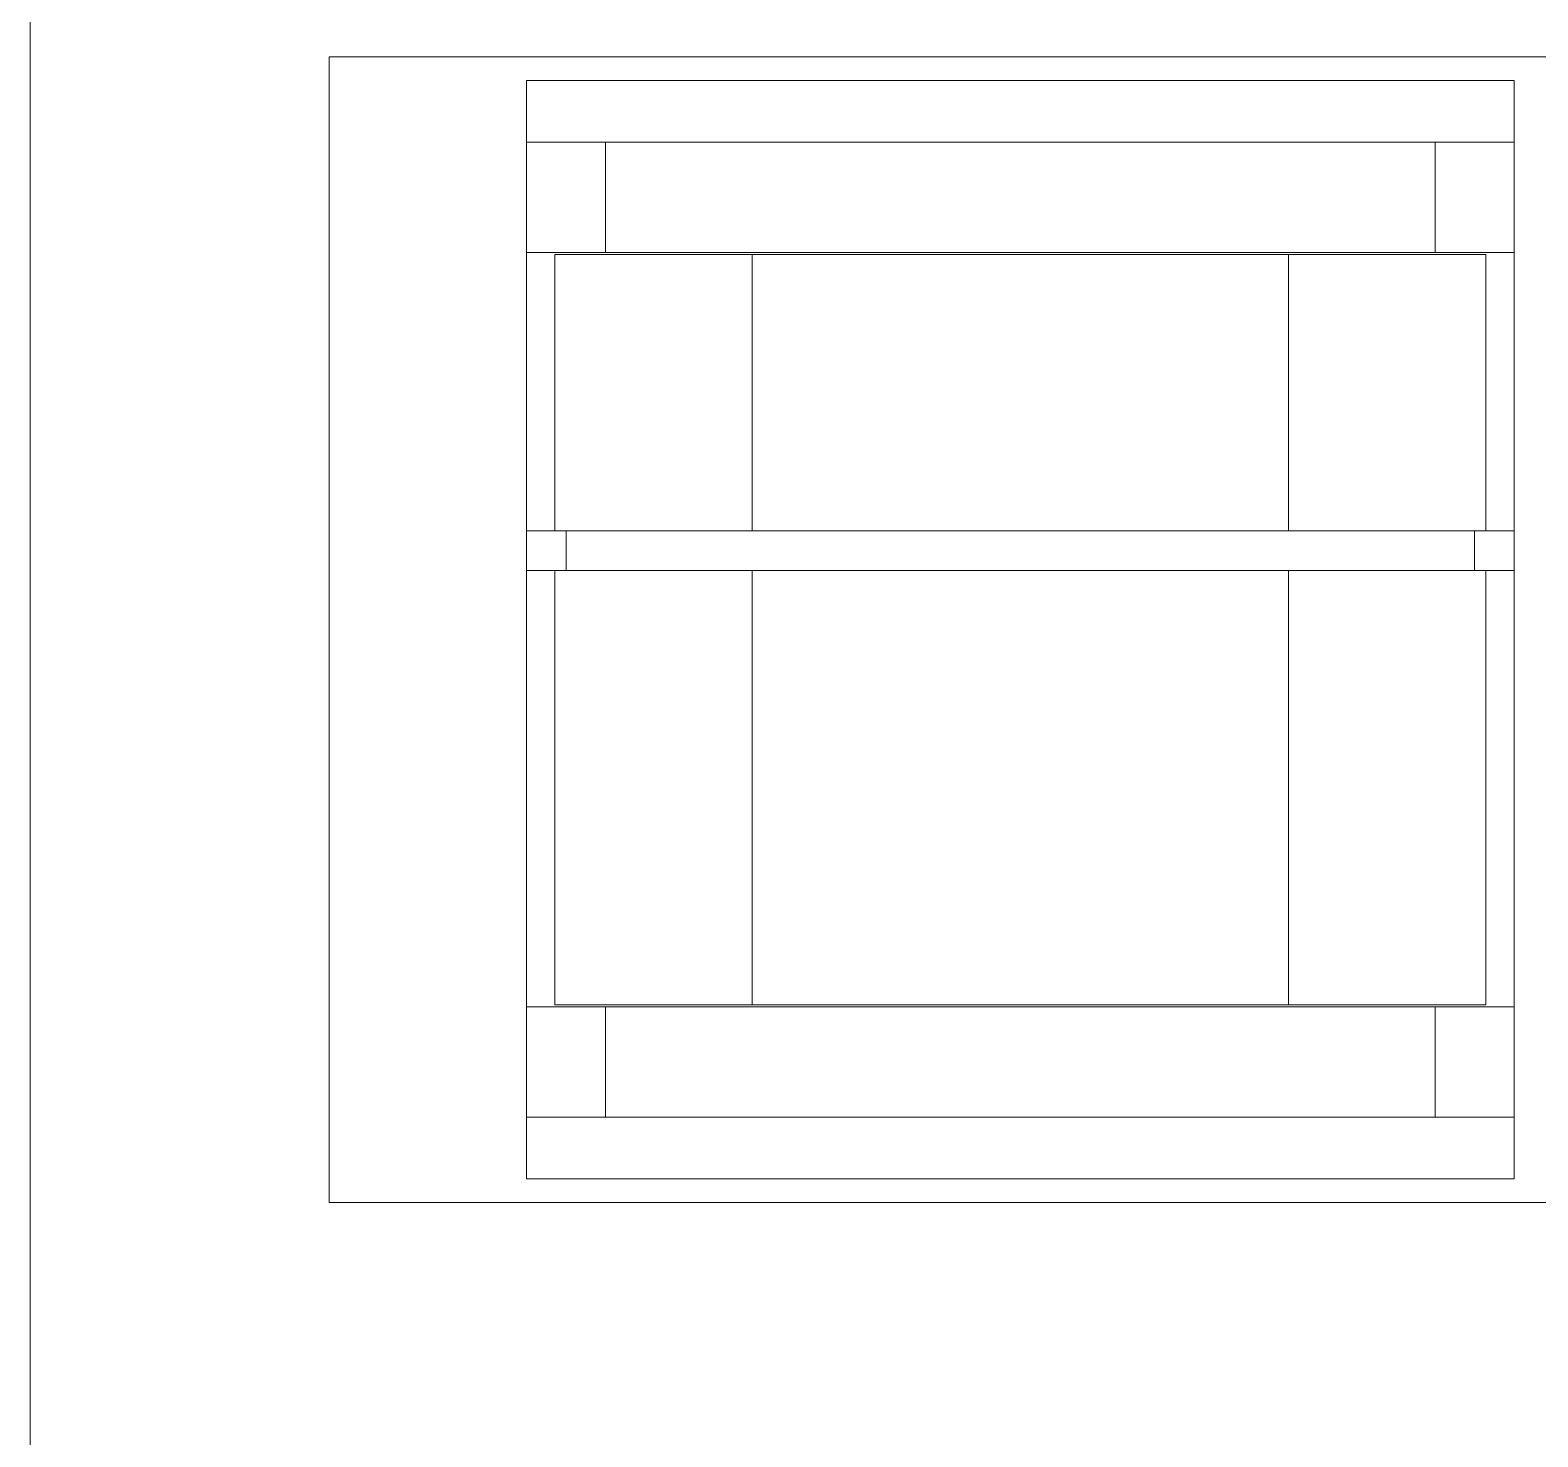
# Model space of a CAD drawing. Header units: millimetres. Extents: x -118 to 1430, y 370 to 641.
# Drawn here: x -71.47 to -33.3, y 498.75 to 534.36 of the extents above; entities that cross this region are included whole.
import ezdxf

# ---------------------------------------------------------------- set-up
doc = ezdxf.new("R2010")
doc.units = ezdxf.units.MM
doc.layers.add('TANGENT EDGES', color=7, linetype='Continuous', lineweight=0)
doc.layers.add('VISIBLE', color=7, linetype='Continuous', lineweight=0)

msp = doc.modelspace()

# ---------------------------------------------------------------- linework, layer by layer
at = {"layer": 'TANGENT EDGES'}
for p, q in [((-56.904, 528.735), (-56.904, 531.526)), ((-35.904, 528.735), (-35.904, 531.526)), ((-53.191, 521.685), (-53.191, 528.685)), ((-39.618, 521.685), (-39.618, 528.685)), ((-57.904, 521.685), (-57.904, 520.685)), ((-34.904, 521.685), (-34.904, 520.685)), ((-53.191, 509.685), (-53.191, 520.685)), ((-39.618, 509.685), (-39.618, 520.685)), ((-56.904, 509.635), (-56.904, 506.845)), ((-35.904, 509.635), (-35.904, 506.845))]:
    msp.add_line(p, q, dxfattribs=at)
at = {"layer": 'VISIBLE'}
for p, q in [((-71.47, 466.97), (-71.47, 553.57)), ((-63.904, 533.685), (-28.904, 533.685)), ((-63.904, 504.685), (-63.904, 533.685)), ((-58.904, 533.085), (-33.904, 533.085)), ((-58.904, 531.526), (-58.904, 533.085)), ((-33.904, 533.085), (-33.904, 531.526)), ((-58.904, 528.735), (-58.904, 531.526)), ((-56.904, 531.526), (-58.904, 531.526)), ((-35.904, 531.526), (-56.904, 531.526)), ((-35.904, 531.526), (-33.904, 531.526)), ((-33.904, 528.735), (-33.904, 531.526)), ((-58.904, 521.685), (-58.904, 528.735)), ((-56.904, 528.735), (-58.904, 528.735)), ((-53.191, 528.685), (-58.191, 528.685)), ((-58.191, 521.685), (-58.191, 528.685)), ((-35.904, 528.735), (-56.904, 528.735)), ((-39.618, 528.685), (-53.191, 528.685)), ((-39.618, 528.685), (-34.618, 528.685)), ((-35.904, 528.735), (-33.904, 528.735)), ((-34.618, 521.685), (-34.618, 528.685)), ((-33.904, 528.735), (-33.904, 521.685)), ((-58.904, 521.685), (-58.904, 520.685)), ((-58.904, 521.685), (-57.904, 521.685)), ((-57.904, 521.685), (-34.904, 521.685)), ((-33.904, 521.685), (-34.904, 521.685)), ((-33.904, 521.685), (-33.904, 520.685)), ((-58.904, 520.685), (-57.904, 520.685)), ((-58.904, 509.635), (-58.904, 520.685)), ((-58.191, 509.685), (-58.191, 520.685)), ((-57.904, 520.685), (-34.904, 520.685)), ((-33.904, 520.685), (-34.904, 520.685)), ((-34.618, 509.685), (-34.618, 520.685)), ((-33.904, 520.685), (-33.904, 509.635)), ((-58.904, 509.635), (-58.904, 506.845)), ((-56.904, 509.635), (-58.904, 509.635)), ((-58.191, 509.685), (-53.191, 509.685)), ((-35.904, 509.635), (-56.904, 509.635)), ((-53.191, 509.685), (-39.618, 509.685)), ((-34.618, 509.685), (-39.618, 509.685)), ((-35.904, 509.635), (-33.904, 509.635)), ((-33.904, 509.635), (-33.904, 506.845)), ((-58.904, 505.285), (-58.904, 506.845)), ((-58.904, 506.845), (-56.904, 506.845)), ((-56.904, 506.845), (-35.904, 506.845)), ((-33.904, 506.845), (-35.904, 506.845)), ((-33.904, 506.845), (-33.904, 505.285)), ((-33.904, 505.285), (-58.904, 505.285)), ((-28.904, 504.685), (-63.904, 504.685))]:
    msp.add_line(p, q, dxfattribs=at)

doc.saveas('drawing.dxf')
